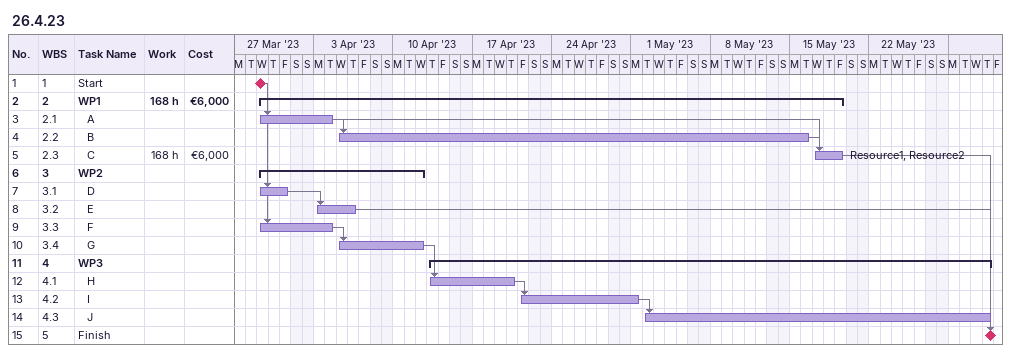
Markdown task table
26.4.23

| ID | WBS | Task | Start | Finish | Predecessors | Resources | Work (h) | Cost (€) |
|---|---|---|---|---|---|---|---|---|
| 1 | 1 | Start (milestone) | 2023-03-29 | 2023-03-29 |  |  |  |  |
| 2 | 2 | **WP1** | 2023-03-29 | 2023-05-19 |  |  | 168 | 6000 |
| 3 | 2.1 | A | 2023-03-29 | 2023-04-04 | 1 |  |  |  |
| 4 | 2.2 | B | 2023-04-05 | 2023-05-16 | 3 |  |  |  |
| 5 | 2.3 | C | 2023-05-17 | 2023-05-19 | 4, 3 | Resource1, Resource2 | 168 | 6000 |
| 6 | 3 | **WP2** | 2023-03-29 | 2023-04-12 |  |  |  |  |
| 7 | 3.1 | D | 2023-03-29 | 2023-03-31 | 1 |  |  |  |
| 8 | 3.2 | E | 2023-04-03 | 2023-04-06 | 7 |  |  |  |
| 9 | 3.3 | F | 2023-03-29 | 2023-04-04 | 1 |  |  |  |
| 10 | 3.4 | G | 2023-04-05 | 2023-04-12 | 9 |  |  |  |
| 11 | 4 | **WP3** | 2023-04-13 | 2023-06-01 |  |  |  |  |
| 12 | 4.1 | H | 2023-04-13 | 2023-04-20 | 10 |  |  |  |
| 13 | 4.2 | I | 2023-04-21 | 2023-05-01 | 12 |  |  |  |
| 14 | 4.3 | J | 2023-05-02 | 2023-06-01 | 13 |  |  |  |
| 15 | 5 | Finish (milestone) | 2023-06-01 | 2023-06-01 | 14, 5, 8 |  |  |  |
